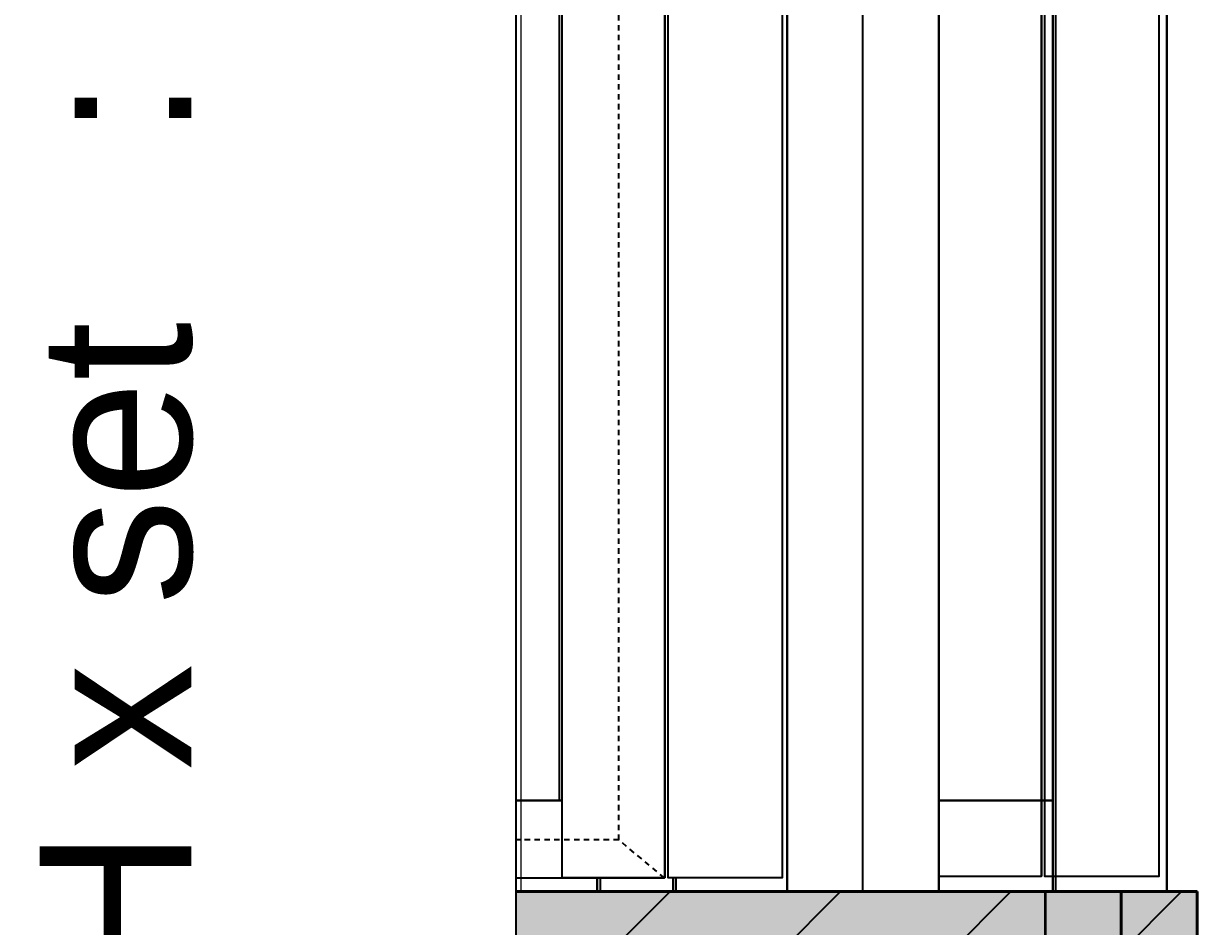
# Model space of a CAD drawing. Header units: millimetres. Extents: x -1379 to 1385823, y -4884429 to 548763.
# Drawn here: x 518237 to 519010, y -2335173 to -2334579 of the extents above; entities that cross this region are included whole.
import ezdxf

# ---------------------------------------------------------------- set-up
doc = ezdxf.new("R2010")
doc.units = ezdxf.units.MM
doc.set_wipeout_variables(frame=1)
doc.linetypes.add('TA_HL_001.00000', pattern=[6.5, 3.55, -2.95])
for name, color, linetype in [('000 - CONCRETE_COL_HATCH_', 7, 'Continuous'), ('000 - EXISTING_PRECAST_CUT_COLOR_3', 7, 'Continuous'), ('010 - ASPG_EXTR_MAIN_COLOR_2', 7, 'Continuous'), ('010 - ASPG_EXTR_MAIN_COLOR_251', 7, 'Continuous'), ('010 - ASPG_EXTR_WIPEOUT_', 7, 'Continuous'), ('010 - ASPG_FRAMING_MAIN_COLOR_1', 7, 'Continuous'), ('010 - ASPG_FRAMING_SUB_COLOR_2', 7, 'Continuous'), ('010 - ASPG_FRAMING_SUB_COLOR_251', 7, 'Continuous'), ('010 - ASPG_FRAMING_WIPEOUT_', 7, 'Continuous')]:
    doc.layers.add(name, color=color, linetype=linetype)
for name, color, linetype, plot in [('000 - CONCRETE_EX_LOUVERS_DEF_SUB', 7, 'Continuous', False), ('000 - ESTIMATE_ASPG_MAIN_COLOR_6', 7, 'Continuous', False), ('000 - ESTIMATE_ASPG_TEXT_COLOR_1', 7, 'Continuous', False), ('000 - ESTIMATE_ASPG_WIPEOUT_', 7, 'Continuous', False)]:
    doc.layers.add(name, color=color, linetype=linetype, plot=plot)
doc.layers.add('A-GLAZ-CURT', color=7, linetype='Continuous', lineweight=35)
doc.layers.add('WALL-E', color=7, linetype='Continuous', lineweight=50)
doc.styles.add('_Arial', font='arial.ttf')

# ---------------------------------------------------------------- blocks, each defined once
blk = doc.blocks.new('*U1685')
at = {"color": 7}
blk.add_wipeout([(50, 0), (1149.3, 0), (1149.3, 1790), (50, 1790)], dxfattribs=at).dxf.layer = '010 - ASPG_EXTR_WIPEOUT_'
at = {"layer": '010 - ASPG_EXTR_MAIN_COLOR_2', "color": 7}
for points in [[(763.54, 0), (773.76, 0), (773.76, 1790), (763.54, 1790)], [(828.54, 0), (838.76, 0), (838.76, 1790), (828.54, 1790)], [(893.54, 0), (903.76, 0), (903.76, 1790), (893.54, 1790)], [(958.54, 0), (968.76, 0), (968.76, 1790), (958.54, 1790)], [(1023.54, 0), (1033.76, 0), (1033.76, 1790), (1023.54, 1790)], [(1088.54, 0), (1098.76, 0), (1098.76, 1790), (1088.54, 1790)]]:
    blk.add_lwpolyline(points, close=True, dxfattribs=at)
at = {"layer": '010 - ASPG_FRAMING_SUB_COLOR_2', "color": 7}
blk.add_lwpolyline([(50, 0), (1149.3, 0), (1149.3, 1790), (50, 1790)], close=True, dxfattribs=at)
blk = doc.blocks.new('*U1693')
at = {"color": 7}
blk.add_wipeout([(0, 0), (895, 0), (895, 67.3), (0, 67.3)], dxfattribs=at).dxf.layer = '010 - ASPG_FRAMING_WIPEOUT_'
blk.add_wipeout([(1790, 67.8), (1790, 144.8), (0, 144.8), (0, 67.8)], dxfattribs=at).dxf.layer = '010 - ASPG_EXTR_WIPEOUT_'
at = {"layer": '010 - ASPG_EXTR_MAIN_COLOR_2', "color": 7}
blk.add_lwpolyline([(1790, 69.8), (1790, 144.8), (0, 144.8), (0, 69.8)], close=True, dxfattribs=at)
at = {"layer": '010 - ASPG_FRAMING_SUB_COLOR_2', "color": 7}
blk.add_lwpolyline([(0, 0), (895, 0), (895, 67.3), (0, 67.3)], close=True, dxfattribs=at)
blk = doc.blocks.new('*U1696')
at = {"color": 7}
blk.add_wipeout([(0, 0), (1147.5, 0), (1147.5, 67.3), (0, 67.3)], dxfattribs=at).dxf.layer = '010 - ASPG_FRAMING_WIPEOUT_'
blk.add_wipeout([(4590, 67.8), (4590, 144.8), (0, 144.8), (0, 67.8)], dxfattribs=at).dxf.layer = '010 - ASPG_EXTR_WIPEOUT_'
at = {"layer": '010 - ASPG_EXTR_MAIN_COLOR_251', "color": 7}
blk.add_lwpolyline([(4590, 69.8), (4590, 144.8), (0, 144.8), (0, 69.8)], close=True, dxfattribs=at)
at = {"layer": '010 - ASPG_FRAMING_SUB_COLOR_251', "color": 7}
blk.add_lwpolyline([(0, 0), (1147.5, 0), (1147.5, 67.3), (0, 67.3)], close=True, dxfattribs=at)
blk = doc.blocks.new('*U1753')
at = {"layer": '010 - ASPG_FRAMING_MAIN_COLOR_1', "color": 7, "linetype": 'ByBlock'}
for points in [[(0, 0), (0, 1089.3), (25, 1059.3), (25, 30), (0, 0)], [(895, 1089.3), (0, 1089.3), (25, 1059.3), (870, 1059.3)]]:
    blk.add_lwpolyline(points, close=True, dxfattribs=at)
blk = doc.blocks.new('DPA_Curved type A 1 - Curved Type A-5844855-IV01 - ELEVATION 3')
at = {"layer": 'A-GLAZ-CURT', "color": 7}
for p, q in [((297019.63, 109825), (297169.63, 109825)), ((297169.63, 109825), (297219.63, 109825)), ((297219.63, 109825), (297214.8, 109825)), ((297219.63, 106775), (297219.63, 109825))]:
    blk.add_line(p, q, dxfattribs=at)
blk = doc.blocks.new('DPA_Curved type C_Left 1 - Curved Type C_Left-5844856-IV01 - ELEVATION 3')
at = {"layer": 'A-GLAZ-CURT', "color": 7}
for p, q in [((297019.63, 109825), (297169.63, 109825)), ((297169.63, 109825), (297019.63, 109825)), ((297169.63, 109825), (297219.63, 109825)), ((297219.63, 109825), (297169.63, 109825)), ((297219.63, 109825), (297219.63, 109825)), ((297219.63, 109825), (297219.63, 109825)), ((297219.63, 109825), (297219.63, 106775)), ((297219.63, 106775), (297219.63, 109825)), ((297219.63, 106775), (297219.63, 109825))]:
    blk.add_line(p, q, dxfattribs=at)
blk = doc.blocks.new('DPA_Curved type B 1 - Curved Type B-5844854-IV01 - ELEVATION 3')
at = {"layer": 'A-GLAZ-CURT', "color": 7}
for p, q in [((297019.63, 109825), (297169.63, 109825)), ((297169.63, 109825), (297019.63, 109825)), ((297169.63, 109825), (297219.63, 109825)), ((297219.63, 109825), (297169.63, 109825)), ((297219.63, 109825), (297219.63, 109825)), ((297219.63, 109825), (297219.63, 109825)), ((297219.63, 106775), (297219.63, 109825)), ((297219.63, 106775), (297219.63, 109825)), ((297219.63, 106775), (297219.63, 109825))]:
    blk.add_line(p, q, dxfattribs=at)
blk = doc.blocks.new('DPA_Curved type A 1 - Curved Type A-V145-IV01 - ELEVATION 3')
at = {"layer": 'A-GLAZ-CURT', "color": 7}
for p, q in [((297169.63, 109825), (297019.63, 109825)), ((297019.63, 109825), (297169.63, 109825)), ((297169.63, 109825), (297219.63, 109825)), ((297219.63, 109825), (297169.63, 109825)), ((297219.63, 109825), (297219.63, 109825)), ((297219.63, 106775), (297219.63, 109825)), ((297219.63, 106775), (297219.63, 109825))]:
    blk.add_line(p, q, dxfattribs=at)
blk = doc.blocks.new('DPA_Curved type B 1 - Curved Type B-5847192-IV01 - ELEVATION 3')
at = {"layer": 'A-GLAZ-CURT', "color": 7}
for p, q in [((297019.63, 109825), (297169.63, 109825)), ((297169.63, 109825), (297019.63, 109825)), ((297156.61, 109825), (297206.07, 109825)), ((297206.07, 109825), (297156.61, 109825)), ((297219.63, 109825), (297156.82, 109825)), ((297156.82, 109825), (297219.63, 109825)), ((297169.63, 109825), (297219.63, 109825)), ((297219.63, 109825), (297169.63, 109825)), ((297169.63, 106775), (297169.63, 109825)), ((297169.63, 106775), (297169.63, 109825)), ((297219.63, 106775), (297219.63, 109825)), ((297219.63, 106775), (297219.63, 109825))]:
    blk.add_line(p, q, dxfattribs=at)
blk = doc.blocks.new('DPA_Curved type A 1 - Curved Type A-5848723-IV01 - ELEVATION 3')
at = {"layer": 'A-GLAZ-CURT', "color": 7}
for p, q in [((297169.63, 109825), (295719.63, 109825)), ((295769.63, 109825), (297119.63, 109825)), ((297119.63, 109825), (297169.63, 109825)), ((297119.63, 109825), (297119.63, 106775)), ((297119.63, 109825), (297119.63, 106775)), ((297169.63, 109825), (297169.63, 106775)), ((297169.63, 109825), (297169.63, 106775))]:
    blk.add_line(p, q, dxfattribs=at)
blk = doc.blocks.new('GM_Louver Grill Vertical Z1 - Z Profile-5053999-IV01 - ELEVATION 3')
at = {"layer": '000 - CONCRETE_EX_LOUVERS_DEF_SUB', "color": 7, "lineweight": 9}
blk.add_line((282042.32, 109825), (282042.32, 111625), dxfattribs=at)
blk = doc.blocks.new('DPA_CP_Entrance Louver Grill Vertical Z - Louver Grill Vertical Z-5243039-IV01 - ELEVATION 3')
at = {"layer": '000 - CONCRETE_EX_LOUVERS_DEF_SUB', "color": 7}
for p, q in [((296874.63, 111625), (296874.63, 109825)), ((296874.63, 109825), (296874.63, 111625)), ((296874.63, 111625), (296874.63, 109825)), ((296874.63, 109825), (296874.63, 111625)), ((296876.63, 109825), (296876.63, 111625)), ((296876.63, 109825), (296876.63, 111625)), ((296949.63, 111625), (296949.63, 109825)), ((296949.63, 111625), (296949.63, 109825)), ((296949.63, 109825), (296949.63, 111625)), ((296949.63, 109825), (296949.63, 111625)), ((296749.63, 109885), (296749.63, 111575)), ((296799.63, 111575), (296799.63, 109885)), ((296799.63, 109885), (296824.63, 109885)), ((296824.63, 109885), (296799.63, 109885)), ((296874.63, 109885), (296874.63, 109825)), ((296874.63, 109825), (296874.63, 109885)), ((296799.63, 109825), (296749.63, 109825)), ((296749.63, 109825), (296799.63, 109825)), ((296799.63, 109825), (296749.63, 109825)), ((296749.63, 109825), (296799.63, 109825)), ((296874.63, 109825), (296799.63, 109825)), ((296799.63, 109825), (296874.63, 109825)), ((296874.63, 109825), (296876.63, 109825)), ((296949.63, 109825), (296874.63, 109825)), ((296874.63, 109825), (296949.63, 109825)), ((296876.63, 109825), (296874.63, 109825)), ((296876.63, 109825), (296949.63, 109825)), ((296949.63, 109825), (296876.63, 109825))]:
    blk.add_line(p, q, dxfattribs=at)
blk = doc.blocks.new('GM_Louver Grill Vertical Z1 - Z Profile-V132-IV01 - ELEVATION 3')
at = {"layer": '000 - CONCRETE_EX_LOUVERS_DEF_SUB', "color": 7, "lineweight": 9}
for p, q in [((296874.63, 111625), (296874.63, 109825)), ((296874.63, 109825), (296874.63, 111625)), ((296949.63, 109825), (296949.63, 111625)), ((296949.63, 109825), (296949.63, 111625)), ((296949.63, 109825), (296949.63, 111625)), ((296874.63, 109825), (296876.63, 109825)), ((296947.63, 109825), (296874.63, 109825)), ((296876.63, 109825), (296949.63, 109825)), ((296949.63, 109825), (296947.63, 109825))]:
    blk.add_line(p, q, dxfattribs=at)
blk = doc.blocks.new('DPA_CP_Entrance Louver Grill Vertical Z - Louver Grill Vertical Z-V133-IV01 - ELEVATION 3')
at = {"layer": '000 - CONCRETE_EX_LOUVERS_DEF_SUB', "color": 7}
for p, q in [((296874.63, 111625), (296874.63, 109825)), ((296874.63, 109825), (296874.63, 111625)), ((296874.63, 111625), (296874.63, 109825)), ((296874.63, 109825), (296874.63, 111625)), ((296949.63, 111625), (296949.63, 109825)), ((296949.63, 111625), (296949.63, 109825)), ((296949.63, 109825), (296949.63, 111625)), ((296949.63, 109825), (296949.63, 111625)), ((296799.63, 109885), (296824.63, 109885)), ((296824.63, 109885), (296799.63, 109885)), ((296874.63, 109885), (296874.63, 109825)), ((296874.63, 109825), (296874.63, 109885)), ((296799.63, 109825), (296749.63, 109825)), ((296749.63, 109825), (296799.63, 109825)), ((296799.63, 109825), (296749.63, 109825)), ((296749.63, 109825), (296799.63, 109825)), ((296874.63, 109825), (296799.63, 109825)), ((296799.63, 109825), (296874.63, 109825)), ((296874.63, 109825), (296876.63, 109825)), ((296949.63, 109825), (296874.63, 109825)), ((296874.63, 109825), (296949.63, 109825)), ((296876.63, 109825), (296874.63, 109825)), ((296876.63, 109825), (296949.63, 109825)), ((296949.63, 109825), (296876.63, 109825))]:
    blk.add_line(p, q, dxfattribs=at)
blk = doc.blocks.new('DPA_CP_Entrance Louver Grill Vertical Z - Louver Grill Vertical Z-5239802-IV01 - ELEVATION 3')
at = {"layer": '000 - CONCRETE_EX_LOUVERS_DEF_SUB', "color": 7}
for p, q in [((296874.63, 111625), (296874.63, 109825)), ((296874.63, 109825), (296874.63, 111625)), ((296874.63, 111625), (296874.63, 109825)), ((296874.63, 109825), (296874.63, 111625)), ((296949.63, 111625), (296949.63, 109825)), ((296949.63, 111625), (296949.63, 109825)), ((296949.63, 109825), (296949.63, 111625)), ((296949.63, 109825), (296949.63, 111625)), ((296799.63, 109885), (296824.63, 109885)), ((296824.63, 109885), (296799.63, 109885)), ((296874.63, 109885), (296874.63, 109825)), ((296874.63, 109825), (296874.63, 109885)), ((296799.63, 109825), (296749.63, 109825)), ((296749.63, 109825), (296799.63, 109825)), ((296799.63, 109825), (296749.63, 109825)), ((296749.63, 109825), (296799.63, 109825)), ((296874.63, 109825), (296799.63, 109825)), ((296799.63, 109825), (296874.63, 109825)), ((296874.63, 109825), (296876.63, 109825)), ((296949.63, 109825), (296874.63, 109825)), ((296874.63, 109825), (296949.63, 109825)), ((296876.63, 109825), (296874.63, 109825)), ((296876.63, 109825), (296949.63, 109825)), ((296949.63, 109825), (296876.63, 109825))]:
    blk.add_line(p, q, dxfattribs=at)
blk = doc.blocks.new('DPA_CP_Entrance Louver Grill Vertical Z - Louver Grill Vertical Z-4595767-IV01 - ELEVATION 3')
at = {"layer": '000 - CONCRETE_EX_LOUVERS_DEF_SUB', "color": 7}
for p, q in [((296999.63, 109825), (296999.63, 114425)), ((296999.63, 109825), (296999.63, 114425)), ((296999.63, 109825), (296999.63, 114425)), ((296999.63, 109825), (296999.63, 114425)), ((297049.63, 114425), (297049.63, 109825)), ((297049.63, 109825), (297049.63, 114425)), ((297049.63, 114425), (297049.63, 109825)), ((297049.63, 109825), (297049.63, 114425)), ((297124.63, 114425), (297124.63, 109825)), ((297124.63, 109825), (297124.63, 114425)), ((297124.63, 114425), (297124.63, 109825)), ((297124.63, 109825), (297124.63, 114425)), ((297199.63, 114425), (297199.63, 109825)), ((297199.63, 114425), (297199.63, 109825)), ((297199.63, 109825), (297199.63, 114425)), ((297199.63, 109825), (297199.63, 114425)), ((297049.63, 109825), (297049.63, 109885)), ((297049.63, 109885), (297124.63, 109885)), ((297124.63, 109885), (297049.63, 109885)), ((297049.63, 109885), (297049.63, 109825)), ((297124.63, 109885), (297124.63, 109825)), ((297124.63, 109825), (297124.63, 109885)), ((297049.63, 109825), (296999.63, 109825)), ((296999.63, 109825), (297049.63, 109825)), ((297049.63, 109825), (296999.63, 109825)), ((296999.63, 109825), (297049.63, 109825)), ((297124.63, 109825), (297049.63, 109825)), ((297049.63, 109825), (297124.63, 109825)), ((297124.63, 109825), (297126.63, 109825)), ((297199.63, 109825), (297124.63, 109825)), ((297124.63, 109825), (297199.63, 109825)), ((297126.63, 109825), (297124.63, 109825)), ((297126.63, 109825), (297199.63, 109825)), ((297199.63, 109825), (297126.63, 109825))]:
    blk.add_line(p, q, dxfattribs=at)
blk = doc.blocks.new('GM_Louver Grill Vertical Z1 - Z Profile-4595833-IV01 - ELEVATION 3')
at = {"layer": '000 - CONCRETE_EX_LOUVERS_DEF_SUB', "color": 7, "lineweight": 9}
for p, q in [((297124.63, 114425), (297124.63, 109825)), ((297124.63, 109825), (297124.63, 114425)), ((297199.63, 109825), (297199.63, 114425)), ((297199.63, 109825), (297199.63, 114425)), ((297199.63, 109825), (297199.63, 114425)), ((297124.63, 109825), (297126.63, 109825)), ((297197.63, 109825), (297124.63, 109825)), ((297126.63, 109825), (297199.63, 109825)), ((297199.63, 109825), (297197.63, 109825))]:
    blk.add_line(p, q, dxfattribs=at)
blk = doc.blocks.new('DPA_CP_Entrance Louver Grill Vertical Z - Louver Grill Vertical Z-5240929-IV01 - ELEVATION 3')
at = {"layer": '000 - CONCRETE_EX_LOUVERS_DEF_SUB', "color": 7}
for p, q in [((296999.63, 109825), (296999.63, 114425)), ((296999.63, 109825), (296999.63, 114425)), ((296999.63, 109825), (296999.63, 114425)), ((296999.63, 109825), (296999.63, 114425)), ((297049.63, 114425), (297049.63, 109825)), ((297049.63, 109825), (297049.63, 114425)), ((297049.63, 114425), (297049.63, 109825)), ((297049.63, 109825), (297049.63, 114425)), ((297124.63, 114425), (297124.63, 109825)), ((297124.63, 109825), (297124.63, 114425)), ((297124.63, 114425), (297124.63, 109825)), ((297124.63, 109825), (297124.63, 114425)), ((297126.63, 109825), (297126.63, 114425)), ((297126.63, 109825), (297126.63, 114425)), ((297199.63, 114425), (297199.63, 109825)), ((297199.63, 114425), (297199.63, 109825)), ((297199.63, 109825), (297199.63, 114425)), ((297199.63, 109825), (297199.63, 114425)), ((297049.63, 109825), (297049.63, 109885)), ((297049.63, 109885), (297124.63, 109885)), ((297124.63, 109885), (297049.63, 109885)), ((297049.63, 109885), (297049.63, 109825)), ((297124.63, 109885), (297124.63, 109825)), ((297124.63, 109825), (297124.63, 109885)), ((297049.63, 109825), (296999.63, 109825)), ((296999.63, 109825), (297049.63, 109825)), ((297049.63, 109825), (296999.63, 109825)), ((296999.63, 109825), (297049.63, 109825)), ((297124.63, 109825), (297049.63, 109825)), ((297049.63, 109825), (297124.63, 109825)), ((297124.63, 109825), (297126.63, 109825)), ((297199.63, 109825), (297124.63, 109825)), ((297124.63, 109825), (297199.63, 109825)), ((297126.63, 109825), (297124.63, 109825)), ((297126.63, 109825), (297199.63, 109825)), ((297199.63, 109825), (297126.63, 109825))]:
    blk.add_line(p, q, dxfattribs=at)
blk = doc.blocks.new('DPA_CP_Entrance Louver Grill Vertical Z - Louver Grill Vertical Z-V131-IV01 - ELEVATION 3')
at = {"layer": '000 - CONCRETE_EX_LOUVERS_DEF_SUB', "color": 7}
for p, q in [((296824.63, 111625), (296824.63, 109825)), ((296824.63, 109825), (296824.63, 111625)), ((296826.63, 111625), (296826.63, 109825)), ((296826.63, 111625), (296826.63, 109825)), ((296874.63, 109825), (296874.63, 111625)), ((296874.63, 109825), (296874.63, 111625)), ((296874.63, 111625), (296874.63, 109825)), ((296874.63, 111625), (296874.63, 109825)), ((296824.63, 111575), (296824.63, 109885)), ((296824.63, 109885), (296824.63, 111575)), ((296824.63, 111575), (296824.63, 109885)), ((296824.63, 109885), (296824.63, 111575)), ((295769.63, 109885), (296824.63, 109885)), ((295769.63, 109885), (296824.63, 109885)), ((296824.63, 109885), (295769.63, 109885)), ((295769.63, 109885), (296749.63, 109885)), ((296799.63, 109885), (296824.63, 109885)), ((296874.63, 109825), (296874.63, 109885)), ((296874.63, 109885), (296874.63, 109825)), ((296874.63, 109825), (295719.63, 109825)), ((295719.63, 109825), (296874.63, 109825)), ((296825.63, 109825), (296874.63, 109825)), ((296874.63, 109825), (296825.63, 109825)), ((296825.63, 109825), (296874.63, 109825)), ((296874.63, 109825), (296826.63, 109825))]:
    blk.add_line(p, q, dxfattribs=at)
blk = doc.blocks.new('DPA_CP_Entrance Louver Grill Vertical Z - Louver Grill Vertical Z-V129-IV01 - ELEVATION 3')
at = {"layer": '000 - CONCRETE_EX_LOUVERS_DEF_SUB', "color": 7}
for p, q in [((296999.63, 109825), (296999.63, 114425)), ((296999.63, 109825), (296999.63, 114425)), ((297049.63, 114425), (297049.63, 109825)), ((297049.63, 109825), (297049.63, 114425)), ((297124.63, 114425), (297124.63, 109825)), ((297124.63, 109825), (297124.63, 114425)), ((297199.63, 109825), (297199.63, 114425)), ((297199.63, 109825), (297199.63, 114425)), ((297124.63, 109885), (297049.63, 109885)), ((297049.63, 109885), (297049.63, 109825)), ((297124.63, 109825), (297124.63, 109885)), ((297049.63, 109825), (296999.63, 109825)), ((296999.63, 109825), (297049.63, 109825)), ((297049.63, 109825), (297124.63, 109825)), ((297124.63, 109825), (297199.63, 109825)), ((297126.63, 109825), (297124.63, 109825)), ((297199.63, 109825), (297126.63, 109825))]:
    blk.add_line(p, q, dxfattribs=at)
blk = doc.blocks.new('GM_Louver Grill Vertical Z1 - Z Profile-V130-IV01 - ELEVATION 3')
at = {"layer": '000 - CONCRETE_EX_LOUVERS_DEF_SUB', "color": 7, "lineweight": 9}
for p, q in [((297124.63, 114425), (297124.63, 109825)), ((297124.63, 109825), (297124.63, 114425)), ((297199.63, 109825), (297199.63, 114425)), ((297124.63, 109825), (297126.63, 109825)), ((297186.83, 109825), (297124.63, 109825)), ((297126.63, 109825), (297183.1, 109825))]:
    blk.add_line(p, q, dxfattribs=at)
blk = doc.blocks.new('C-1-IV01_REV00_20260614-165348_ELEVATION_3_EX')
at = {"layer": 'WALL-E', "color": 7, "lineweight": 9}
for p, q in [((16445, 109925), (16445, 109825)), ((16195, 109825), (635, 109825)), ((10830, 109825), (16195, 109825)), ((16445, 109825), (16195, 109825)), ((16445, 109825), (16195, 109825))]:
    blk.add_line(p, q, dxfattribs=at)
at = {"layer": '000 - CONCRETE_EX_LOUVERS_DEF_SUB', "color": 7}
for name, p in [('DPA_CP_Entrance Louver Grill Vertical Z - Louver Grill Vertical Z-4595767-IV01 - ELEVATION 3', (-280554.63, 0)), ('DPA_CP_Entrance Louver Grill Vertical Z - Louver Grill Vertical Z-5240929-IV01 - ELEVATION 3', (-280554.63, 0)), ('DPA_CP_Entrance Louver Grill Vertical Z - Louver Grill Vertical Z-4595767-IV01 - ELEVATION 3', (-280554.63, 0)), ('DPA_CP_Entrance Louver Grill Vertical Z - Louver Grill Vertical Z-4595767-IV01 - ELEVATION 3', (-280554.63, 0)), ('DPA_CP_Entrance Louver Grill Vertical Z - Louver Grill Vertical Z-4595767-IV01 - ELEVATION 3', (-280554.63, 0)), ('DPA_CP_Entrance Louver Grill Vertical Z - Louver Grill Vertical Z-4595767-IV01 - ELEVATION 3', (-280554.63, 0)), ('DPA_CP_Entrance Louver Grill Vertical Z - Louver Grill Vertical Z-V129-IV01 - ELEVATION 3', (-280554.63, 0)), ('GM_Louver Grill Vertical Z1 - Z Profile-4595833-IV01 - ELEVATION 3', (-280554.63, 0)), ('GM_Louver Grill Vertical Z1 - Z Profile-4595833-IV01 - ELEVATION 3', (-280554.63, 0)), ('GM_Louver Grill Vertical Z1 - Z Profile-4595833-IV01 - ELEVATION 3', (-280554.63, 0)), ('GM_Louver Grill Vertical Z1 - Z Profile-4595833-IV01 - ELEVATION 3', (-280554.63, 0)), ('GM_Louver Grill Vertical Z1 - Z Profile-4595833-IV01 - ELEVATION 3', (-280554.63, 0)), ('GM_Louver Grill Vertical Z1 - Z Profile-4595833-IV01 - ELEVATION 3', (-280554.63, 0)), ('GM_Louver Grill Vertical Z1 - Z Profile-4595833-IV01 - ELEVATION 3', (-280554.63, 0)), ('GM_Louver Grill Vertical Z1 - Z Profile-4595833-IV01 - ELEVATION 3', (-280554.63, 0)), ('GM_Louver Grill Vertical Z1 - Z Profile-4595833-IV01 - ELEVATION 3', (-280554.63, 0)), ('GM_Louver Grill Vertical Z1 - Z Profile-4595833-IV01 - ELEVATION 3', (-280554.63, 0)), ('GM_Louver Grill Vertical Z1 - Z Profile-4595833-IV01 - ELEVATION 3', (-280554.63, 0)), ('GM_Louver Grill Vertical Z1 - Z Profile-4595833-IV01 - ELEVATION 3', (-280554.63, 0)), ('GM_Louver Grill Vertical Z1 - Z Profile-4595833-IV01 - ELEVATION 3', (-280554.63, 0)), ('GM_Louver Grill Vertical Z1 - Z Profile-4595833-IV01 - ELEVATION 3', (-280554.63, 0)), ('GM_Louver Grill Vertical Z1 - Z Profile-4595833-IV01 - ELEVATION 3', (-280554.63, 0)), ('GM_Louver Grill Vertical Z1 - Z Profile-4595833-IV01 - ELEVATION 3', (-280554.63, 0)), ('GM_Louver Grill Vertical Z1 - Z Profile-4595833-IV01 - ELEVATION 3', (-280554.63, 0)), ('GM_Louver Grill Vertical Z1 - Z Profile-4595833-IV01 - ELEVATION 3', (-280554.63, 0)), ('GM_Louver Grill Vertical Z1 - Z Profile-4595833-IV01 - ELEVATION 3', (-280554.63, 0)), ('GM_Louver Grill Vertical Z1 - Z Profile-4595833-IV01 - ELEVATION 3', (-280554.63, 0)), ('GM_Louver Grill Vertical Z1 - Z Profile-4595833-IV01 - ELEVATION 3', (-280554.63, 0)), ('GM_Louver Grill Vertical Z1 - Z Profile-4595833-IV01 - ELEVATION 3', (-280554.63, 0)), ('GM_Louver Grill Vertical Z1 - Z Profile-4595833-IV01 - ELEVATION 3', (-280554.63, 0)), ('GM_Louver Grill Vertical Z1 - Z Profile-4595833-IV01 - ELEVATION 3', (-280554.63, 0)), ('GM_Louver Grill Vertical Z1 - Z Profile-4595833-IV01 - ELEVATION 3', (-280554.63, 0)), ('GM_Louver Grill Vertical Z1 - Z Profile-4595833-IV01 - ELEVATION 3', (-280554.63, 0)), ('GM_Louver Grill Vertical Z1 - Z Profile-4595833-IV01 - ELEVATION 3', (-280554.63, 0)), ('GM_Louver Grill Vertical Z1 - Z Profile-4595833-IV01 - ELEVATION 3', (-280554.63, 0)), ('GM_Louver Grill Vertical Z1 - Z Profile-4595833-IV01 - ELEVATION 3', (-280554.63, 0)), ('GM_Louver Grill Vertical Z1 - Z Profile-4595833-IV01 - ELEVATION 3', (-280554.63, 0)), ('GM_Louver Grill Vertical Z1 - Z Profile-4595833-IV01 - ELEVATION 3', (-280554.63, 0)), ('GM_Louver Grill Vertical Z1 - Z Profile-4595833-IV01 - ELEVATION 3', (-280554.63, 0)), ('GM_Louver Grill Vertical Z1 - Z Profile-4595833-IV01 - ELEVATION 3', (-280554.63, 0)), ('GM_Louver Grill Vertical Z1 - Z Profile-4595833-IV01 - ELEVATION 3', (-280554.63, 0)), ('GM_Louver Grill Vertical Z1 - Z Profile-4595833-IV01 - ELEVATION 3', (-280554.63, 0)), ('GM_Louver Grill Vertical Z1 - Z Profile-4595833-IV01 - ELEVATION 3', (-280554.63, 0)), ('GM_Louver Grill Vertical Z1 - Z Profile-4595833-IV01 - ELEVATION 3', (-280554.63, 0)), ('GM_Louver Grill Vertical Z1 - Z Profile-4595833-IV01 - ELEVATION 3', (-280554.63, 0)), ('GM_Louver Grill Vertical Z1 - Z Profile-4595833-IV01 - ELEVATION 3', (-280554.63, 0)), ('GM_Louver Grill Vertical Z1 - Z Profile-4595833-IV01 - ELEVATION 3', (-280554.63, 0)), ('GM_Louver Grill Vertical Z1 - Z Profile-4595833-IV01 - ELEVATION 3', (-280554.63, 0)), ('GM_Louver Grill Vertical Z1 - Z Profile-4595833-IV01 - ELEVATION 3', (-280554.63, 0)), ('GM_Louver Grill Vertical Z1 - Z Profile-4595833-IV01 - ELEVATION 3', (-280554.63, 0)), ('GM_Louver Grill Vertical Z1 - Z Profile-4595833-IV01 - ELEVATION 3', (-280554.63, 0)), ('GM_Louver Grill Vertical Z1 - Z Profile-4595833-IV01 - ELEVATION 3', (-280554.63, 0)), ('GM_Louver Grill Vertical Z1 - Z Profile-4595833-IV01 - ELEVATION 3', (-280554.63, 0)), ('GM_Louver Grill Vertical Z1 - Z Profile-4595833-IV01 - ELEVATION 3', (-280554.63, 0)), ('GM_Louver Grill Vertical Z1 - Z Profile-4595833-IV01 - ELEVATION 3', (-280554.63, 0)), ('GM_Louver Grill Vertical Z1 - Z Profile-4595833-IV01 - ELEVATION 3', (-280554.63, 0)), ('GM_Louver Grill Vertical Z1 - Z Profile-4595833-IV01 - ELEVATION 3', (-280554.63, 0)), ('GM_Louver Grill Vertical Z1 - Z Profile-4595833-IV01 - ELEVATION 3', (-280554.63, 0)), ('GM_Louver Grill Vertical Z1 - Z Profile-4595833-IV01 - ELEVATION 3', (-280554.63, 0)), ('GM_Louver Grill Vertical Z1 - Z Profile-4595833-IV01 - ELEVATION 3', (-280554.63, 0)), ('GM_Louver Grill Vertical Z1 - Z Profile-4595833-IV01 - ELEVATION 3', (-280554.63, 0)), ('GM_Louver Grill Vertical Z1 - Z Profile-4595833-IV01 - ELEVATION 3', (-280554.63, 0)), ('GM_Louver Grill Vertical Z1 - Z Profile-4595833-IV01 - ELEVATION 3', (-280554.63, 0)), ('GM_Louver Grill Vertical Z1 - Z Profile-4595833-IV01 - ELEVATION 3', (-280554.63, 0)), ('GM_Louver Grill Vertical Z1 - Z Profile-4595833-IV01 - ELEVATION 3', (-280554.63, 0)), ('GM_Louver Grill Vertical Z1 - Z Profile-4595833-IV01 - ELEVATION 3', (-280554.63, 0)), ('GM_Louver Grill Vertical Z1 - Z Profile-4595833-IV01 - ELEVATION 3', (-280554.63, 0)), ('GM_Louver Grill Vertical Z1 - Z Profile-4595833-IV01 - ELEVATION 3', (-280554.63, 0)), ('GM_Louver Grill Vertical Z1 - Z Profile-4595833-IV01 - ELEVATION 3', (-280554.63, 0)), ('GM_Louver Grill Vertical Z1 - Z Profile-4595833-IV01 - ELEVATION 3', (-280554.63, 0)), ('GM_Louver Grill Vertical Z1 - Z Profile-4595833-IV01 - ELEVATION 3', (-280554.63, 0)), ('GM_Louver Grill Vertical Z1 - Z Profile-4595833-IV01 - ELEVATION 3', (-280554.63, 0)), ('GM_Louver Grill Vertical Z1 - Z Profile-4595833-IV01 - ELEVATION 3', (-280554.63, 0)), ('GM_Louver Grill Vertical Z1 - Z Profile-4595833-IV01 - ELEVATION 3', (-280554.63, 0)), ('GM_Louver Grill Vertical Z1 - Z Profile-4595833-IV01 - ELEVATION 3', (-280554.63, 0)), ('GM_Louver Grill Vertical Z1 - Z Profile-4595833-IV01 - ELEVATION 3', (-280554.63, 0)), ('GM_Louver Grill Vertical Z1 - Z Profile-4595833-IV01 - ELEVATION 3', (-280554.63, 0)), ('GM_Louver Grill Vertical Z1 - Z Profile-4595833-IV01 - ELEVATION 3', (-280554.63, 0)), ('GM_Louver Grill Vertical Z1 - Z Profile-4595833-IV01 - ELEVATION 3', (-280554.63, 0)), ('GM_Louver Grill Vertical Z1 - Z Profile-4595833-IV01 - ELEVATION 3', (-280554.63, 0)), ('GM_Louver Grill Vertical Z1 - Z Profile-4595833-IV01 - ELEVATION 3', (-280554.63, 0)), ('GM_Louver Grill Vertical Z1 - Z Profile-4595833-IV01 - ELEVATION 3', (-280554.63, 0)), ('GM_Louver Grill Vertical Z1 - Z Profile-4595833-IV01 - ELEVATION 3', (-280554.63, 0)), ('GM_Louver Grill Vertical Z1 - Z Profile-4595833-IV01 - ELEVATION 3', (-280554.63, 0)), ('GM_Louver Grill Vertical Z1 - Z Profile-4595833-IV01 - ELEVATION 3', (-280554.63, 0)), ('GM_Louver Grill Vertical Z1 - Z Profile-4595833-IV01 - ELEVATION 3', (-280554.63, 0)), ('GM_Louver Grill Vertical Z1 - Z Profile-4595833-IV01 - ELEVATION 3', (-280554.63, 0)), ('GM_Louver Grill Vertical Z1 - Z Profile-4595833-IV01 - ELEVATION 3', (-280554.63, 0)), ('GM_Louver Grill Vertical Z1 - Z Profile-4595833-IV01 - ELEVATION 3', (-280554.63, 0)), ('GM_Louver Grill Vertical Z1 - Z Profile-4595833-IV01 - ELEVATION 3', (-280554.63, 0)), ('GM_Louver Grill Vertical Z1 - Z Profile-4595833-IV01 - ELEVATION 3', (-280554.63, 0)), ('GM_Louver Grill Vertical Z1 - Z Profile-4595833-IV01 - ELEVATION 3', (-280554.63, 0)), ('GM_Louver Grill Vertical Z1 - Z Profile-4595833-IV01 - ELEVATION 3', (-280554.63, 0)), ('GM_Louver Grill Vertical Z1 - Z Profile-4595833-IV01 - ELEVATION 3', (-280554.63, 0)), ('GM_Louver Grill Vertical Z1 - Z Profile-4595833-IV01 - ELEVATION 3', (-280554.63, 0)), ('GM_Louver Grill Vertical Z1 - Z Profile-4595833-IV01 - ELEVATION 3', (-280554.63, 0)), ('GM_Louver Grill Vertical Z1 - Z Profile-4595833-IV01 - ELEVATION 3', (-280554.63, 0)), ('GM_Louver Grill Vertical Z1 - Z Profile-4595833-IV01 - ELEVATION 3', (-280554.63, 0)), ('GM_Louver Grill Vertical Z1 - Z Profile-4595833-IV01 - ELEVATION 3', (-280554.63, 0)), ('GM_Louver Grill Vertical Z1 - Z Profile-V130-IV01 - ELEVATION 3', (-280554.63, 0)), ('GM_Louver Grill Vertical Z1 - Z Profile-4595833-IV01 - ELEVATION 3', (-280554.63, 0)), ('GM_Louver Grill Vertical Z1 - Z Profile-4595833-IV01 - ELEVATION 3', (-280554.63, 0)), ('GM_Louver Grill Vertical Z1 - Z Profile-4595833-IV01 - ELEVATION 3', (-280554.63, 0)), ('GM_Louver Grill Vertical Z1 - Z Profile-4595833-IV01 - ELEVATION 3', (-280554.63, 0)), ('GM_Louver Grill Vertical Z1 - Z Profile-4595833-IV01 - ELEVATION 3', (-280554.63, 0)), ('GM_Louver Grill Vertical Z1 - Z Profile-4595833-IV01 - ELEVATION 3', (-280554.63, 0)), ('GM_Louver Grill Vertical Z1 - Z Profile-4595833-IV01 - ELEVATION 3', (-280554.63, 0)), ('DPA_CP_Entrance Louver Grill Vertical Z - Louver Grill Vertical Z-V131-IV01 - ELEVATION 3', (-280554.63, 0)), ('GM_Louver Grill Vertical Z1 - Z Profile-5053999-IV01 - ELEVATION 3', (-266131.56, 0)), ('GM_Louver Grill Vertical Z1 - Z Profile-5053999-IV01 - ELEVATION 3', (-266054.25, 0)), ('GM_Louver Grill Vertical Z1 - Z Profile-5053999-IV01 - ELEVATION 3', (-265976.94, 0)), ('GM_Louver Grill Vertical Z1 - Z Profile-5053999-IV01 - ELEVATION 3', (-265899.63, 0)), ('DPA_CP_Entrance Louver Grill Vertical Z - Louver Grill Vertical Z-5243039-IV01 - ELEVATION 3', (-280554.63, 0)), ('DPA_CP_Entrance Louver Grill Vertical Z - Louver Grill Vertical Z-V133-IV01 - ELEVATION 3', (-280554.63, 0)), ('DPA_CP_Entrance Louver Grill Vertical Z - Louver Grill Vertical Z-5239802-IV01 - ELEVATION 3', (-280554.63, 0)), ('GM_Louver Grill Vertical Z1 - Z Profile-5053999-IV01 - ELEVATION 3', (-265822.32, 0)), ('GM_Louver Grill Vertical Z1 - Z Profile-V132-IV01 - ELEVATION 3', (-280554.63, 0)), ('GM_Louver Grill Vertical Z1 - Z Profile-V132-IV01 - ELEVATION 3', (-280554.63, 0)), ('GM_Louver Grill Vertical Z1 - Z Profile-V132-IV01 - ELEVATION 3', (-280554.63, 0)), ('GM_Louver Grill Vertical Z1 - Z Profile-V132-IV01 - ELEVATION 3', (-280554.63, 0)), ('GM_Louver Grill Vertical Z1 - Z Profile-V132-IV01 - ELEVATION 3', (-280554.63, 0)), ('GM_Louver Grill Vertical Z1 - Z Profile-V132-IV01 - ELEVATION 3', (-280554.63, 0)), ('GM_Louver Grill Vertical Z1 - Z Profile-V132-IV01 - ELEVATION 3', (-280554.63, 0)), ('GM_Louver Grill Vertical Z1 - Z Profile-V132-IV01 - ELEVATION 3', (-280554.63, 0)), ('GM_Louver Grill Vertical Z1 - Z Profile-V132-IV01 - ELEVATION 3', (-280554.63, 0)), ('GM_Louver Grill Vertical Z1 - Z Profile-V132-IV01 - ELEVATION 3', (-280554.63, 0)), ('GM_Louver Grill Vertical Z1 - Z Profile-V132-IV01 - ELEVATION 3', (-280554.63, 0)), ('GM_Louver Grill Vertical Z1 - Z Profile-V132-IV01 - ELEVATION 3', (-280554.63, 0)), ('GM_Louver Grill Vertical Z1 - Z Profile-V132-IV01 - ELEVATION 3', (-280554.63, 0)), ('GM_Louver Grill Vertical Z1 - Z Profile-V132-IV01 - ELEVATION 3', (-280554.63, 0)), ('GM_Louver Grill Vertical Z1 - Z Profile-V132-IV01 - ELEVATION 3', (-280554.63, 0)), ('GM_Louver Grill Vertical Z1 - Z Profile-V132-IV01 - ELEVATION 3', (-280554.63, 0)), ('GM_Louver Grill Vertical Z1 - Z Profile-V132-IV01 - ELEVATION 3', (-280554.63, 0)), ('GM_Louver Grill Vertical Z1 - Z Profile-V132-IV01 - ELEVATION 3', (-280554.63, 0)), ('GM_Louver Grill Vertical Z1 - Z Profile-V132-IV01 - ELEVATION 3', (-280554.63, 0)), ('GM_Louver Grill Vertical Z1 - Z Profile-V132-IV01 - ELEVATION 3', (-280554.63, 0)), ('GM_Louver Grill Vertical Z1 - Z Profile-V132-IV01 - ELEVATION 3', (-280554.63, 0)), ('GM_Louver Grill Vertical Z1 - Z Profile-V132-IV01 - ELEVATION 3', (-280554.63, 0)), ('GM_Louver Grill Vertical Z1 - Z Profile-V132-IV01 - ELEVATION 3', (-280554.63, 0)), ('GM_Louver Grill Vertical Z1 - Z Profile-V132-IV01 - ELEVATION 3', (-280554.63, 0)), ('GM_Louver Grill Vertical Z1 - Z Profile-V132-IV01 - ELEVATION 3', (-280554.63, 0)), ('GM_Louver Grill Vertical Z1 - Z Profile-V132-IV01 - ELEVATION 3', (-280554.63, 0)), ('GM_Louver Grill Vertical Z1 - Z Profile-V132-IV01 - ELEVATION 3', (-280554.63, 0)), ('GM_Louver Grill Vertical Z1 - Z Profile-V132-IV01 - ELEVATION 3', (-280554.63, 0)), ('GM_Louver Grill Vertical Z1 - Z Profile-V132-IV01 - ELEVATION 3', (-280554.63, 0)), ('GM_Louver Grill Vertical Z1 - Z Profile-V132-IV01 - ELEVATION 3', (-280554.63, 0)), ('GM_Louver Grill Vertical Z1 - Z Profile-V132-IV01 - ELEVATION 3', (-280554.63, 0)), ('GM_Louver Grill Vertical Z1 - Z Profile-V132-IV01 - ELEVATION 3', (-280554.63, 0)), ('GM_Louver Grill Vertical Z1 - Z Profile-V132-IV01 - ELEVATION 3', (-280554.63, 0)), ('GM_Louver Grill Vertical Z1 - Z Profile-V132-IV01 - ELEVATION 3', (-280554.63, 0)), ('GM_Louver Grill Vertical Z1 - Z Profile-V132-IV01 - ELEVATION 3', (-280554.63, 0)), ('GM_Louver Grill Vertical Z1 - Z Profile-V132-IV01 - ELEVATION 3', (-280554.63, 0)), ('GM_Louver Grill Vertical Z1 - Z Profile-V132-IV01 - ELEVATION 3', (-280554.63, 0)), ('GM_Louver Grill Vertical Z1 - Z Profile-V132-IV01 - ELEVATION 3', (-280554.63, 0)), ('GM_Louver Grill Vertical Z1 - Z Profile-V132-IV01 - ELEVATION 3', (-280554.63, 0)), ('GM_Louver Grill Vertical Z1 - Z Profile-V132-IV01 - ELEVATION 3', (-280554.63, 0)), ('GM_Louver Grill Vertical Z1 - Z Profile-V132-IV01 - ELEVATION 3', (-280554.63, 0)), ('GM_Louver Grill Vertical Z1 - Z Profile-V132-IV01 - ELEVATION 3', (-280554.63, 0)), ('GM_Louver Grill Vertical Z1 - Z Profile-V132-IV01 - ELEVATION 3', (-280554.63, 0)), ('GM_Louver Grill Vertical Z1 - Z Profile-V132-IV01 - ELEVATION 3', (-280554.63, 0)), ('GM_Louver Grill Vertical Z1 - Z Profile-V132-IV01 - ELEVATION 3', (-280554.63, 0)), ('GM_Louver Grill Vertical Z1 - Z Profile-V132-IV01 - ELEVATION 3', (-280554.63, 0)), ('GM_Louver Grill Vertical Z1 - Z Profile-V132-IV01 - ELEVATION 3', (-280554.63, 0)), ('GM_Louver Grill Vertical Z1 - Z Profile-V132-IV01 - ELEVATION 3', (-280554.63, 0)), ('GM_Louver Grill Vertical Z1 - Z Profile-V132-IV01 - ELEVATION 3', (-280554.63, 0)), ('GM_Louver Grill Vertical Z1 - Z Profile-V132-IV01 - ELEVATION 3', (-280554.63, 0))]:
    blk.add_blockref(name, p, dxfattribs=at)
at = {"layer": 'A-GLAZ-CURT', "color": 7}
for name in ['DPA_Curved type A 1 - Curved Type A-5848723-IV01 - ELEVATION 3', 'DPA_Curved type A 1 - Curved Type A-5844855-IV01 - ELEVATION 3', 'DPA_Curved type C_Left 1 - Curved Type C_Left-5844856-IV01 - ELEVATION 3', 'DPA_Curved type B 1 - Curved Type B-5844854-IV01 - ELEVATION 3', 'DPA_Curved type A 1 - Curved Type A-V145-IV01 - ELEVATION 3', 'DPA_Curved type C_Left 1 - Curved Type C_Left-5844856-IV01 - ELEVATION 3', 'DPA_Curved type B 1 - Curved Type B-5844854-IV01 - ELEVATION 3', 'DPA_Curved type B 1 - Curved Type B-5847192-IV01 - ELEVATION 3', 'DPA_Curved type A 1 - Curved Type A-V145-IV01 - ELEVATION 3']:
    blk.add_blockref(name, (-280554.63, 0), dxfattribs=at)
blk = doc.blocks.new('C-1-IV01_REV00-1_20260614-180316_ELEVAIOTN_3_PRECAST')
at = {"layer": '000 - CONCRETE_COL_HATCH_'}
h = blk.add_hatch(dxfattribs=at)
h.set_pattern_fill('AR-CONC', scale=0.05)
h.set_pattern_definition([(50, (0, 0), (227.73084, -19.92386), [23.8125, -261.9375]), (355, (0, 0), (-44.0543, 238.82106), [19.05, -209.55073]), (100.45144, (18.98, -1.66), (183.67656, 218.8972), [20.2375, -222.6128]), (46.1842, (2e-15, 63.5), (338.8488, -52.5529), [35.7188, -392.9062]), (96.63556, (28.24, 59.12), (296.7552, 309.2827), [30.3563, -333.9195]), (351.18415, (2e-15, 63.5), (296.7552, 309.2827), [28.575, -314.3247]), (21, (31.75, 47.63), (189.518, -127.8315), [23.8125, -261.9375]), (326, (31.75, 47.63), (77.25254, 230.23496), [19.05, -209.55]), (71.45144, (47.54, 36.97), (266.77052, 102.40346), [20.2375, -222.6124]), (37.5, (0, 0), (3.860754, 105.6938), [0, -207.01, 0, -212.725, 0, -210.34375]), (7.5, (0, 0), (83.52458, 125.22572), [0, -121.285, 0, -202.2475, 0, -80.16875]), (327.5, (-70.8, 3e-15), (169.488244, -7.16093), [0, -79.375, 0, -247.65, 0, -328.6125]), (317.5, (-102.55, 4e-15), (185.16148, 31.78311), [0, -103.1875, 0, -164.465, 0, -233.3625])])
h.paths.add_polyline_path([(16665.32, 103676.14), (215, 103676.14), (215, 109825), (16665.32, 109825)])
h = blk.add_hatch(dxfattribs=at)
h.set_pattern_fill('ANSI31')
h.set_pattern_definition([(45, (0, 0), (-56.1266, 56.1266), [])])
h.paths.add_polyline_path([(16665.32, 103676.14), (215, 103676.14), (215, 109825), (16665.32, 109825)])
at = {"layer": '000 - EXISTING_PRECAST_CUT_COLOR_3', "color": 7}
blk.add_lwpolyline([(16665.32, 103676.14), (215, 103676.14), (215, 109825), (16665.32, 109825)], close=True, dxfattribs=at)
blk = doc.blocks.new('A$Cd3cf6656')
at = {"color": 7}
blk.add_wipeout([(-964.67, -457.38), (1855.65, -457.38), (1855.65, 457.38), (-964.67, 457.38)], dxfattribs=at).dxf.layer = '000 - ESTIMATE_ASPG_WIPEOUT_'
at = {"layer": '000 - ESTIMATE_ASPG_MAIN_COLOR_6', "color": 7}
blk.add_lwpolyline([(-964.67, -457.38), (1855.65, -457.38), (1855.65, 507.38), (-964.67, 507.38)], close=True, dxfattribs=at)
at = {"layer": '000 - ESTIMATE_ASPG_TEXT_COLOR_1', "color": 7, "style": '_Arial'}
for s, p in [('F W x H x set', (-914.67, -243.5)), (':', (45, -243.5))]:
    blk.add_text(s, height=100, dxfattribs=at).set_placement(p)
for tag, p in [('LV_TYPE_VAL', (138.05, 356.5)), ('LV_SIN-H_VAL', (138.05, 206.5)), ('LV_DOU-H_VAL', (138.05, 56.5)), ('V-TRIM_VAL', (138.05, -93.5)), ('FRAME_VAL', (138.05, -243.5)), ('FRAME_SET', (138.05, -393.5))]:
    blk.add_attdef(tag, p, '', height=100, dxfattribs=at)
blk = doc.blocks.new('A$C7174f569')
at = {"color": 7, "rotation": 90}
blk.add_blockref('A$Cd3cf6656', (74307.67, 12841.81), dxfattribs=at)

msp = doc.modelspace()

# ---------------------------------------------------------------- block references
at = {"color": 7, "yscale": -1, "rotation": 90}
msp.add_blockref('*U1696', (518839.77, -2335140.36), dxfattribs=at)
at = {"color": 7}
for name, p in [('*U1685', (517509.77, -2335141.37)), ('C-1-IV01_REV00-1_20260614-180316_ELEVAIOTN_3_PRECAST', (502344.77, -2444975.37))]:
    msp.add_blockref(name, p, dxfattribs=at)

# ---------------------------------------------------------------- next in the draw order: block references
msp.add_blockref('C-1-IV01_REV00_20260614-165348_ELEVATION_3_EX', (502344.77, -2444975.37), dxfattribs=at)

# ---------------------------------------------------------------- next in the draw order: block references
at = {"color": 7, "linetype": 'TA_HL_001.00000', "yscale": -1, "rotation": 90}
msp.add_blockref('*U1693', (518591.77, -2335141.37), dxfattribs=at)

# ---------------------------------------------------------------- next in the draw order: block references
msp.add_blockref('*U1753', (517569.77, -2335141.37), dxfattribs=at)

# ---------------------------------------------------------------- next in the draw order: block references
at = {"color": 7}
msp.add_blockref('A$C7174f569', (443796.39, -2347540.51), dxfattribs=at)

doc.saveas('drawing.dxf')
